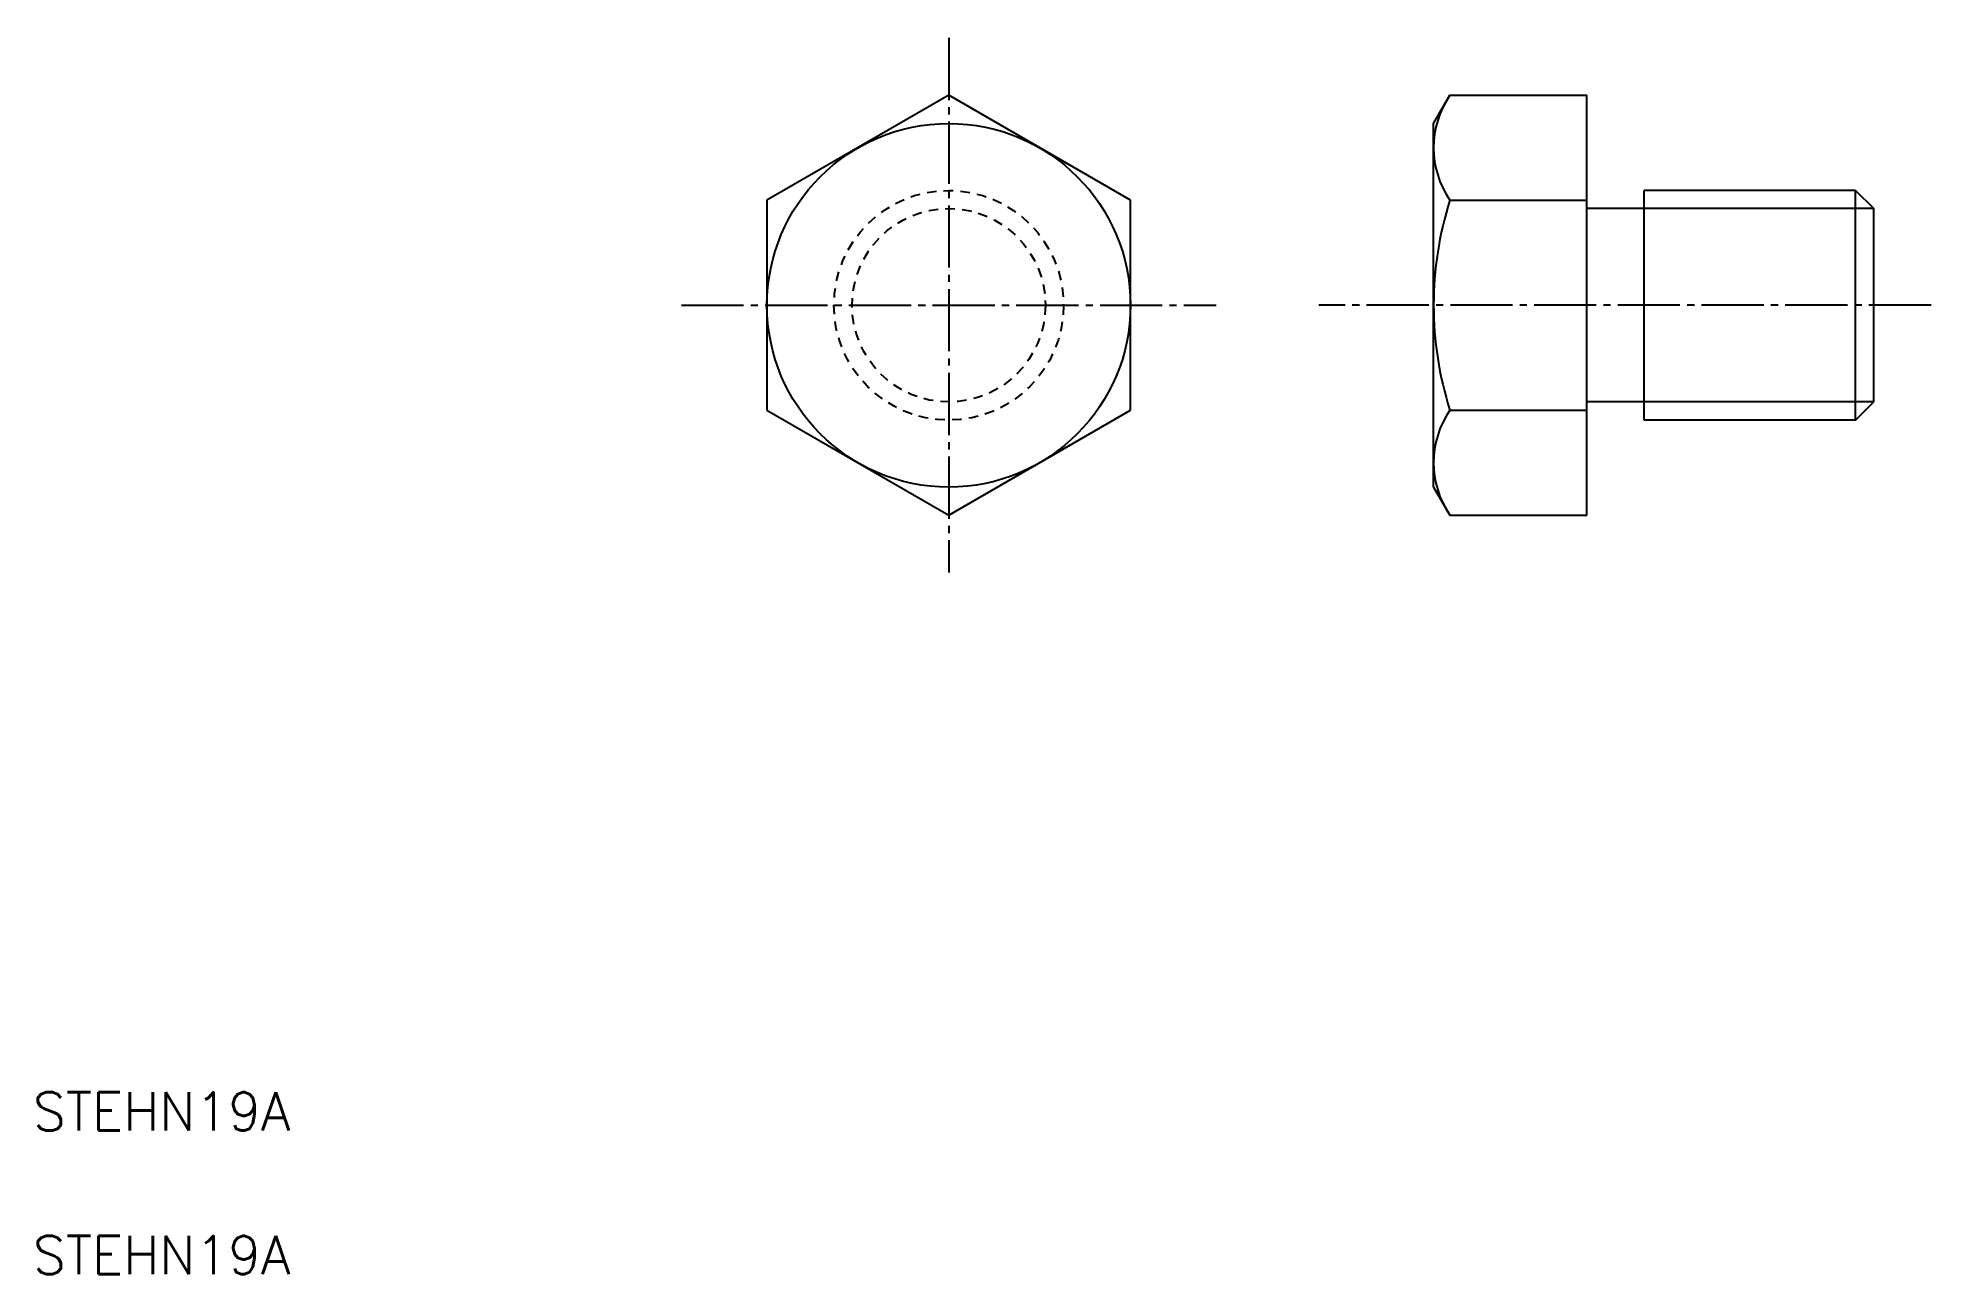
# Model space of a CAD drawing. Extents: x 5.3 to 104.2, y 5 to 69.6.
import ezdxf

# ---------------------------------------------------------------- set-up
doc = ezdxf.new("R2010")
doc.units = 0
doc.header["$LTSCALE"] = 0.25
doc.linetypes.add('CENTER', pattern=[17.5, 13, -1.5, 1.5, -1.5])
doc.linetypes.add('DASHED', pattern=[3.5, 2, -1.5])
doc.layers.get('0').update_dxf_attribs({"linetype": 'CONTINUOUS'})
doc.layers.add('CENTER', color=1, linetype='CENTER')
doc.styles.get("Standard").update_dxf_attribs({"font": 'txt.shx'})

msp = doc.modelspace()

# ---------------------------------------------------------------- linework, layer by layer
at = {"color": 7, "linetype": 'CONTINUOUS'}
for p, q in [((52.861, 66.589), (43.361, 61.104)), ((62.361, 61.104), (52.861, 66.589)), ((78.2, 65.119), (79.048, 66.589)), ((79.048, 66.589), (86.2, 66.589)), ((86.2, 44.65), (86.2, 66.589)), ((78.2, 46.119), (78.2, 65.119)), ((89.2, 49.619), (89.2, 61.619)), ((100.253, 61.619), (89.2, 61.619)), ((100.253, 49.619), (100.253, 61.619)), ((100.253, 61.619), (101.2, 60.672)), ((43.361, 61.104), (43.361, 50.135)), ((62.361, 50.135), (62.361, 61.104)), ((79.048, 61.104), (86.2, 61.104)), ((89.2, 60.672), (86.2, 60.672)), ((101.2, 50.566), (101.2, 60.672)), ((89.2, 50.566), (86.2, 50.566)), ((100.253, 49.619), (101.2, 50.566)), ((43.361, 50.135), (52.861, 44.65)), ((52.861, 44.65), (62.361, 50.135)), ((79.043, 50.135), (86.2, 50.135)), ((100.253, 49.619), (89.2, 49.619)), ((78.2, 46.119), (79.048, 44.65)), ((79.048, 44.65), (86.2, 44.65))]:
    msp.add_line(p, q, dxfattribs=at)
for p, q in [((57.611, 63.847), (57.611, 63.847)), ((59.986, 62.475), (59.986, 62.476))]:
    msp.add_line(p, q)
at = {"color": 3, "linetype": 'CONTINUOUS'}
for p, q in [((101.2, 60.672), (89.2, 60.672)), ((101.2, 50.566), (89.2, 50.566))]:
    msp.add_line(p, q, dxfattribs=at)
at = {"color": 7, "linetype": 'CONTINUOUS'}
msp.add_circle((52.861, 55.619), 9.5, dxfattribs=at)
at = {"color": 3, "linetype": 'DASHED'}
for radius in [6, 5.053]:
    msp.add_circle((52.861, 55.619), radius, dxfattribs=at)
for centre, radius, start, end in [((83.056, 63.847), 4.856, 145.6158, 214.38421), ((96.325, 55.623), 18.125, 162.3991, 197.6009), ((83.056, 47.4), 4.856, 145.61579, 214.3842)]:
    msp.add_arc(centre, radius, start, end)
at = {"layer": 'CENTER', "color": 1, "linetype": 'CENTER'}
for p, q in [((52.861, 69.589), (52.861, 41.65)), ((38.891, 55.619), (66.831, 55.619)), ((104.2, 55.619), (72.2, 55.619))]:
    msp.add_line(p, q, dxfattribs=at)

# ---------------------------------------------------------------- texts
for p in [(5, 12.5), (5, 5)]:
    msp.add_text('STEHN19A', height=2).set_placement(p)

doc.saveas('drawing.dxf')
